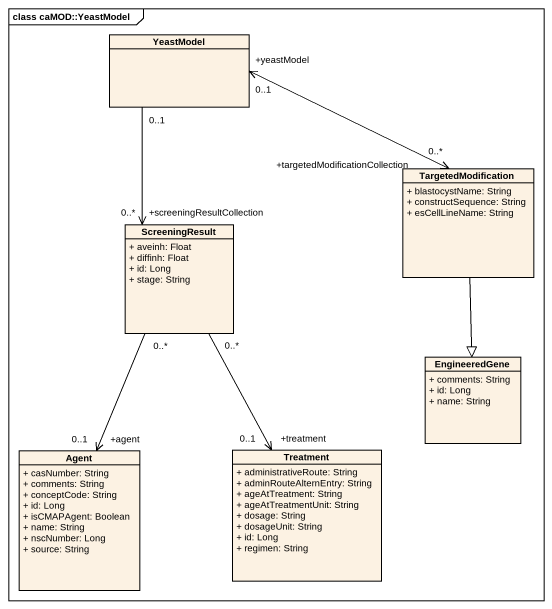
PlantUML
@startuml
mainframe class caMOD::YeastModel
hide circle
hide empty members
skinparam classAttributeIconSize 0
class YeastModel
class TargetedModification {
  + blastocystName: String
  + constructSequence: String
  + esCellLineName: String
}
class ScreeningResult {
  + aveinh: Float
  + diffinh: Float
  + id: Long
  + stage: String
}
class EngineeredGene {
  + comments: String
  + id: Long
  + name: String
}
class "Agent" as Agent_ {
  + casNumber: String
  + comments: String
  + conceptCode: String
  + id: Long
  + isCMAPAgent: Boolean
  + name: String
  + nscNumber: Long
  + source: String
}
class Treatment {
  + administrativeRoute: String
  + adminRouteAlternEntry: String
  + ageAtTreatment: String
  + ageAtTreatmentUnit: String
  + dosage: String
  + dosageUnit: String
  + id: Long
  + regimen: String
}
YeastModel "+yeastModel\n0..1" <-right-> "+targetedModificationCollection\n0..*" TargetedModification
TargetedModification --|> EngineeredGene
ScreeningResult "+screeningResultCollection\n0..*" <-up- "0..1" YeastModel
ScreeningResult "0..*" --> "+agent\n0..1" Agent_
Treatment "+treatment\n0..1" <-up- "0..*" ScreeningResult
@enduml
